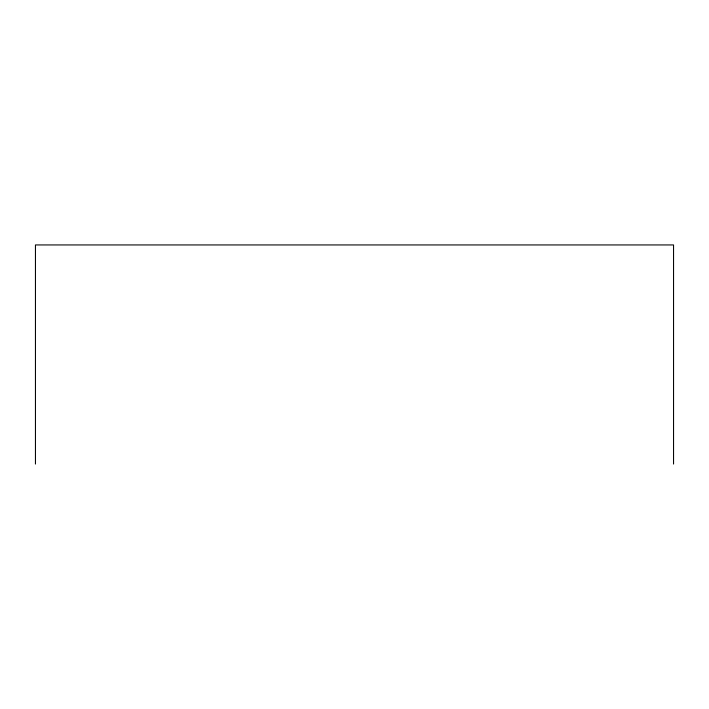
<?xml version="1.0" encoding="UTF-8"?>
<svg xmlns="http://www.w3.org/2000/svg" width="709" height="709" viewBox="0 0 709 709"><rect width="100%" height="100%" fill="white"/><g stroke="black" fill="none" stroke-linecap="round" stroke-linejoin="round"><path stroke-width="1.06" d="M673.55 464.058L673.55 244.942L35.45 244.942L35.45 464.058"/></g></svg>
